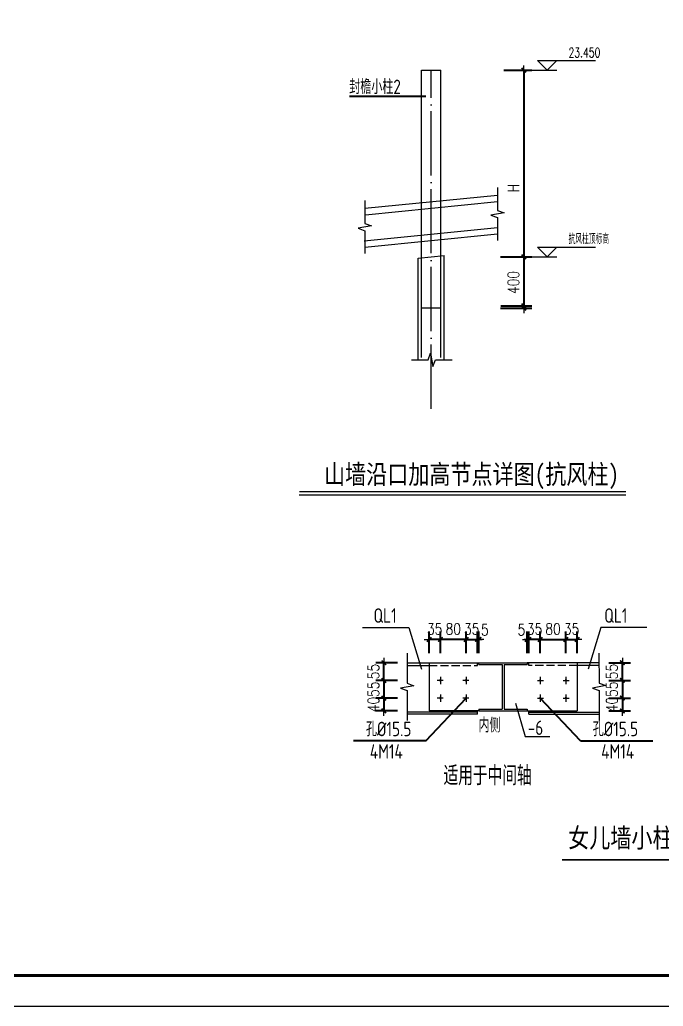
# Model space of a CAD drawing. Extents: x 69728788 to 150676229, y 15322671 to 43663798.
# Drawn here: x 75266592 to 75290581, y 19729393 to 19766204 of the extents above; entities that cross this region are included whole.
import ezdxf

# ---------------------------------------------------------------- set-up
doc = ezdxf.new("R2010")
doc.units = 0
doc.header["$LTSCALE"] = 1000
doc.header["$MEASUREMENT"] = 0
doc.linetypes.add('DASH', pattern=[0.35, 0.25, -0.1])
doc.linetypes.add('DOTE', pattern=[2.42, 2, -0.2, 0.02, -0.2])
doc.layers.get('0').update_dxf_attribs({"linetype": 'CONTINUOUS'})
doc.layers.get('DEFPOINTS').update_dxf_attribs({"linetype": 'CONTINUOUS'})
for name, color, linetype in [('11', 3, 'CONTINUOUS'), ('AXIS', 3, 'CONTINUOUS'), ('DIM_ELEV', 3, 'CONTINUOUS'), ('DIM_SYMB', 3, 'CONTINUOUS'), ('DOTE', 251, 'DOTE'), ('PUB_DIM', 3, 'CONTINUOUS'), ('PUB_TEXT', 7, 'CONTINUOUS'), ('PUB_TITLE', 4, 'CONTINUOUS'), ('梁', 4, 'CONTINUOUS'), ('水平支撑', 4, 'CONTINUOUS')]:
    doc.layers.add(name, color=color, linetype=linetype)
doc.layers.add('次梁箍筋', color=1, linetype='CONTINUOUS', lineweight=40)
doc.styles.add('-宋体', font='')
doc.styles.add('-楷体_GB2312', font='', dxfattribs={"width": 0.8})
doc.styles.add('_TCH_DIM', font='SIMPLEX', dxfattribs={"bigfont": 'GBCBIG'})
doc.styles.add('DIM_FONT', font='SIMPLEX.shx', dxfattribs={"width": 0.8})
doc.styles.add('TSSD_Rein', font='atssdeng.shx', dxfattribs={"width": 0.7, "bigfont": 'atssdchn.shx'})
doc.styles.get('-宋体').set_extended_font_data('SimSun')
doc.styles.get('-楷体_GB2312').set_extended_font_data('SimSun')
doc.dimstyles.new('DIMN0.1', dxfattribs={"dimtxt": 350, "dimasz": 1, "dimexe": 250, "dimexo": 300, "dimgap": 150, "dimtad": 1, "dimdec": 0, "dimlfac": 0.1, "dimzin": 0, "dimdsep": 46, "dimtxsty": 'DIM_FONT', "dimblk": '_DIMX', "dimcen": 0.09, "dimclrt": 7, "dimadec": 0, "dimazin": 0, "dimtfac": 1, "dimtdec": 0, "dimtix": 1, "dimtmove": 2, "dimatfit": 3, "dimldrblk": '_DIMX', "dimfxl": 1, "dimtolj": 1, "dimtzin": 0, "dimarcsym": 0})
doc.dimstyles.new('DIMN0.25', dxfattribs={"dimtxt": 350, "dimasz": 1, "dimexe": 250, "dimexo": 300, "dimgap": 150, "dimtad": 1, "dimdec": 0, "dimlfac": 0.25, "dimzin": 0, "dimdsep": 46, "dimtxsty": 'DIM_FONT', "dimblk": '_DIMX', "dimcen": 0.09, "dimclrt": 7, "dimadec": 0, "dimazin": 0, "dimtfac": 1, "dimtdec": 0, "dimtix": 1, "dimtmove": 2, "dimatfit": 3, "dimldrblk": '_DIMX', "dimfxl": 1, "dimtolj": 1, "dimtzin": 0, "dimarcsym": 0})

# ---------------------------------------------------------------- blocks, each defined once
blk = doc.blocks.new('_DIMX')
blk.add_line((-150, 0), (150, 0))
at = {"const_width": 50}
blk.add_lwpolyline([(-70, -70), (70, 70)], dxfattribs=at)
blk = doc.blocks.new('*D1619')
at = {"layer": 'AXIS', "color": 0, "lineweight": -2}
for p, q in [((76371768, 21132664), (76372638, 21132664)), ((76372388, 21132663), (76372388, 21125337)), ((76371673, 21125336), (76372638, 21125336))]:
    blk.add_line(p, q, dxfattribs=at)
at = {"layer": 'DEFPOINTS', "color": 0}
for p in [(76371468, 21132664, -462000), (76371373, 21125336), (76372388, 21125336)]:
    blk.add_point(p, dxfattribs=at)
at = {"layer": 'AXIS', "color": 0, "lineweight": -2}
for p, rotation in [((76372388, 21132664), 90), ((76372388, 21125336), 270)]:
    blk.add_blockref('_DIMX', p, dxfattribs=dict(at, rotation=rotation))
at = {"layer": 'AXIS', "color": 7, "insert": (76372063, 21129000), "char_height": 350, "attachment_point": 5, "rotation": 90, "style": 'DIM_FONT'}
blk.add_mtext('\\A1;H', dxfattribs=at)
blk = doc.blocks.new('*D1631')
at = {"layer": 'AXIS', "color": 0, "lineweight": -2}
for p, q in [((76371661, 21126863), (76372638, 21126863)), ((76372388, 21126862), (76372388, 21125264)), ((76371661, 21125263), (76372638, 21125263))]:
    blk.add_line(p, q, dxfattribs=at)
at = {"layer": 'DEFPOINTS', "color": 0}
for p in [(76371361, 21126863), (76371361, 21125263), (76372388, 21125263)]:
    blk.add_point(p, dxfattribs=at)
at = {"layer": 'AXIS', "color": 0, "lineweight": -2}
for p, rotation in [((76372388, 21126863), 90), ((76372388, 21125263), 270)]:
    blk.add_blockref('_DIMX', p, dxfattribs=dict(at, rotation=rotation))
at = {"layer": 'AXIS', "color": 7, "insert": (76372063, 21126063), "char_height": 350, "attachment_point": 5, "rotation": 90, "style": 'DIM_FONT'}
blk.add_mtext('\\A1;400', dxfattribs=at)
blk = doc.blocks.new('*D1645')
at = {"layer": 'AXIS', "color": 0, "lineweight": -2}
for p, q in [((76369794, 21114541), (76369794, 21115214)), ((76370593, 21114964), (76369795, 21114964)), ((76370594, 21114541), (76370594, 21115214))]:
    blk.add_line(p, q, dxfattribs=at)
at = {"layer": 'DEFPOINTS', "color": 0}
for p in [(76369794, 21114964), (76369794, 21114241), (76370594, 21114241)]:
    blk.add_point(p, dxfattribs=at)
at = {"layer": 'AXIS', "color": 0, "lineweight": -2, "rotation": 180}
blk.add_blockref('_DIMX', (76369794, 21114964), dxfattribs=at)
at = {"layer": 'AXIS', "color": 0, "lineweight": -2}
blk.add_blockref('_DIMX', (76370594, 21114964), dxfattribs=at)
at = {"layer": 'AXIS', "color": 7, "insert": (76370194, 21115289), "char_height": 350, "attachment_point": 5, "style": 'DIM_FONT'}
blk.add_mtext('\\A1;80', dxfattribs=at)
blk = doc.blocks.new('*D1646')
at = {"layer": 'AXIS', "color": 0, "lineweight": -2}
for p, q in [((76369443, 21114964), (76369442, 21114964)), ((76369444, 21114541), (76369444, 21115214)), ((76369794, 21114964), (76369444, 21114964)), ((76369794, 21114541), (76369794, 21115214)), ((76369795, 21114964), (76369796, 21114964))]:
    blk.add_line(p, q, dxfattribs=at)
at = {"layer": 'DEFPOINTS', "color": 0}
for p in [(76369444, 21114964), (76369444, 21114241), (76369794, 21114241)]:
    blk.add_point(p, dxfattribs=at)
at = {"layer": 'AXIS', "color": 0, "lineweight": -2}
blk.add_blockref('_DIMX', (76369444, 21114964), dxfattribs=at)
at = {"layer": 'AXIS', "color": 0, "lineweight": -2, "rotation": 180}
blk.add_blockref('_DIMX', (76369794, 21114964), dxfattribs=at)
at = {"layer": 'AXIS', "color": 7, "insert": (76369619, 21115289), "char_height": 350, "attachment_point": 5, "style": 'DIM_FONT'}
blk.add_mtext('\\A1;35', dxfattribs=at)
blk = doc.blocks.new('*D1647')
at = {"layer": 'AXIS', "color": 0, "lineweight": -2}
for p, q in [((76370593, 21114964), (76370592, 21114964)), ((76370594, 21114541), (76370594, 21115214)), ((76370594, 21114964), (76370944, 21114964)), ((76370944, 21114541), (76370944, 21115214)), ((76370945, 21114964), (76370946, 21114964))]:
    blk.add_line(p, q, dxfattribs=at)
at = {"layer": 'DEFPOINTS', "color": 0}
for p in [(76370944, 21114964), (76370594, 21114241), (76370944, 21114241)]:
    blk.add_point(p, dxfattribs=at)
at = {"layer": 'AXIS', "color": 0, "lineweight": -2}
blk.add_blockref('_DIMX', (76370594, 21114964), dxfattribs=at)
at = {"layer": 'AXIS', "color": 0, "lineweight": -2, "rotation": 180}
blk.add_blockref('_DIMX', (76370944, 21114964), dxfattribs=at)
at = {"layer": 'AXIS', "color": 7, "insert": (76370769, 21115289), "char_height": 350, "attachment_point": 5, "style": 'DIM_FONT'}
blk.add_mtext('\\A1;35', dxfattribs=at)
blk = doc.blocks.new('*D1648')
at = {"layer": 'AXIS', "color": 0, "lineweight": -2}
for p, q in [((76370943, 21114964), (76370942, 21114964)), ((76370944, 21114541), (76370944, 21115214)), ((76370944, 21114964), (76370994, 21114964)), ((76370994, 21114541), (76370994, 21115214)), ((76370995, 21114964), (76370996, 21114964))]:
    blk.add_line(p, q, dxfattribs=at)
at = {"layer": 'DEFPOINTS', "color": 0}
for p in [(76370994, 21114964), (76370944, 21114241), (76370994, 21114241)]:
    blk.add_point(p, dxfattribs=at)
at = {"layer": 'AXIS', "color": 0, "lineweight": -2}
blk.add_blockref('_DIMX', (76370944, 21114964), dxfattribs=at)
at = {"layer": 'AXIS', "color": 0, "lineweight": -2, "rotation": 180}
blk.add_blockref('_DIMX', (76370994, 21114964), dxfattribs=at)
at = {"layer": 'AXIS', "color": 7, "insert": (76371177, 21115264), "char_height": 350, "attachment_point": 5, "style": 'DIM_FONT'}
blk.add_mtext('\\A1;5', dxfattribs=at)
blk = doc.blocks.new('*D1649')
at = {"layer": 'AXIS', "color": 0, "lineweight": -2}
for p, q in [((76368464, 21113691), (76367789, 21113691)), ((76368039, 21113692), (76368039, 21113693)), ((76368039, 21113691), (76368039, 21113141)), ((76368464, 21113141), (76367789, 21113141)), ((76368039, 21113140), (76368039, 21113139))]:
    blk.add_line(p, q, dxfattribs=at)
at = {"layer": 'DEFPOINTS', "color": 0}
for p in [(76368764, 21113691), (76368039, 21113141), (76368764, 21113141)]:
    blk.add_point(p, dxfattribs=at)
at = {"layer": 'AXIS', "color": 0, "lineweight": -2}
for p, rotation in [((76368039, 21113691), 270), ((76368039, 21113141), 90)]:
    blk.add_blockref('_DIMX', p, dxfattribs=dict(at, rotation=rotation))
at = {"layer": 'AXIS', "color": 7, "insert": (76367714, 21113416), "char_height": 350, "attachment_point": 5, "rotation": 90, "style": 'DIM_FONT'}
blk.add_mtext('\\A1;55', dxfattribs=at)
blk = doc.blocks.new('*D1650')
at = {"layer": 'AXIS', "color": 0, "lineweight": -2}
for p, q in [((76368466, 21114241), (76367789, 21114241)), ((76368039, 21114242), (76368039, 21114243)), ((76368039, 21113691), (76368039, 21114241)), ((76368464, 21113691), (76367789, 21113691)), ((76368039, 21113690), (76368039, 21113689))]:
    blk.add_line(p, q, dxfattribs=at)
at = {"layer": 'DEFPOINTS', "color": 0}
for p in [(76368039, 21114241), (76368766, 21114241), (76368764, 21113691)]:
    blk.add_point(p, dxfattribs=at)
at = {"layer": 'AXIS', "color": 0, "lineweight": -2}
for p, rotation in [((76368039, 21114241), 270), ((76368039, 21113691), 90)]:
    blk.add_blockref('_DIMX', p, dxfattribs=dict(at, rotation=rotation))
at = {"layer": 'AXIS', "color": 7, "insert": (76367714, 21113966), "char_height": 350, "attachment_point": 5, "rotation": 90, "style": 'DIM_FONT'}
blk.add_mtext('\\A1;55', dxfattribs=at)
blk = doc.blocks.new('*D1651')
at = {"layer": 'AXIS', "color": 0, "lineweight": -2}
for p, q in [((76368464, 21113141), (76367789, 21113141)), ((76368039, 21113142), (76368039, 21113143)), ((76368039, 21113141), (76368039, 21112741)), ((76368464, 21112741), (76367789, 21112741)), ((76368039, 21112740), (76368039, 21112739))]:
    blk.add_line(p, q, dxfattribs=at)
at = {"layer": 'DEFPOINTS', "color": 0}
for p in [(76368764, 21113141), (76368039, 21112741), (76368764, 21112741)]:
    blk.add_point(p, dxfattribs=at)
at = {"layer": 'AXIS', "color": 0, "lineweight": -2}
for p, rotation in [((76368039, 21113141), 270), ((76368039, 21112741), 90)]:
    blk.add_blockref('_DIMX', p, dxfattribs=dict(at, rotation=rotation))
at = {"layer": 'AXIS', "color": 7, "insert": (76367714, 21112941), "char_height": 350, "attachment_point": 5, "rotation": 90, "style": 'DIM_FONT'}
blk.add_mtext('\\A1;40', dxfattribs=at)
blk = doc.blocks.new('*D1652')
at = {"layer": 'AXIS', "color": 0, "lineweight": -2}
for p, q in [((76372493, 21114964), (76372492, 21114964)), ((76372494, 21114541), (76372494, 21115214)), ((76372544, 21114964), (76372494, 21114964)), ((76372544, 21114541), (76372544, 21115214)), ((76372545, 21114964), (76372546, 21114964))]:
    blk.add_line(p, q, dxfattribs=at)
at = {"layer": 'DEFPOINTS', "color": 0}
for p in [(76372494, 21114964), (76372494, 21114241), (76372544, 21114241)]:
    blk.add_point(p, dxfattribs=at)
at = {"layer": 'AXIS', "color": 0, "lineweight": -2}
blk.add_blockref('_DIMX', (76372494, 21114964), dxfattribs=at)
at = {"layer": 'AXIS', "color": 0, "lineweight": -2, "rotation": 180}
blk.add_blockref('_DIMX', (76372544, 21114964), dxfattribs=at)
at = {"layer": 'AXIS', "color": 7, "insert": (76372312, 21115264), "char_height": 350, "attachment_point": 5, "style": 'DIM_FONT'}
blk.add_mtext('\\A1;5', dxfattribs=at)
blk = doc.blocks.new('*D1653')
at = {"layer": 'AXIS', "color": 0, "lineweight": -2}
for p, q in [((76372543, 21114964), (76372542, 21114964)), ((76372544, 21114541), (76372544, 21115214)), ((76372894, 21114964), (76372544, 21114964)), ((76372894, 21114541), (76372894, 21115214)), ((76372895, 21114964), (76372896, 21114964))]:
    blk.add_line(p, q, dxfattribs=at)
at = {"layer": 'DEFPOINTS', "color": 0}
for p in [(76372544, 21114964), (76372544, 21114241), (76372894, 21114241)]:
    blk.add_point(p, dxfattribs=at)
at = {"layer": 'AXIS', "color": 0, "lineweight": -2}
blk.add_blockref('_DIMX', (76372544, 21114964), dxfattribs=at)
at = {"layer": 'AXIS', "color": 0, "lineweight": -2, "rotation": 180}
blk.add_blockref('_DIMX', (76372894, 21114964), dxfattribs=at)
at = {"layer": 'AXIS', "color": 7, "insert": (76372719, 21115289), "char_height": 350, "attachment_point": 5, "style": 'DIM_FONT'}
blk.add_mtext('\\A1;35', dxfattribs=at)
blk = doc.blocks.new('*D1654')
at = {"layer": 'AXIS', "color": 0, "lineweight": -2}
for p, q in [((76373693, 21114964), (76373692, 21114964)), ((76373694, 21114541), (76373694, 21115214)), ((76373694, 21114964), (76374044, 21114964)), ((76374044, 21114541), (76374044, 21115214)), ((76374045, 21114964), (76374046, 21114964))]:
    blk.add_line(p, q, dxfattribs=at)
at = {"layer": 'DEFPOINTS', "color": 0}
for p in [(76374044, 21114964), (76373694, 21114241), (76374044, 21114241)]:
    blk.add_point(p, dxfattribs=at)
at = {"layer": 'AXIS', "color": 0, "lineweight": -2}
blk.add_blockref('_DIMX', (76373694, 21114964), dxfattribs=at)
at = {"layer": 'AXIS', "color": 0, "lineweight": -2, "rotation": 180}
blk.add_blockref('_DIMX', (76374044, 21114964), dxfattribs=at)
at = {"layer": 'AXIS', "color": 7, "insert": (76373869, 21115289), "char_height": 350, "attachment_point": 5, "style": 'DIM_FONT'}
blk.add_mtext('\\A1;35', dxfattribs=at)
blk = doc.blocks.new('*D1655')
at = {"layer": 'AXIS', "color": 0, "lineweight": -2}
for p, q in [((76372894, 21114541), (76372894, 21115214)), ((76372895, 21114964), (76373693, 21114964)), ((76373694, 21114541), (76373694, 21115214))]:
    blk.add_line(p, q, dxfattribs=at)
at = {"layer": 'DEFPOINTS', "color": 0}
for p in [(76373694, 21114964), (76372894, 21114241), (76373694, 21114241)]:
    blk.add_point(p, dxfattribs=at)
at = {"layer": 'AXIS', "color": 0, "lineweight": -2, "rotation": 180}
blk.add_blockref('_DIMX', (76372894, 21114964), dxfattribs=at)
at = {"layer": 'AXIS', "color": 0, "lineweight": -2}
blk.add_blockref('_DIMX', (76373694, 21114964), dxfattribs=at)
at = {"layer": 'AXIS', "color": 7, "insert": (76373294, 21115289), "char_height": 350, "attachment_point": 5, "style": 'DIM_FONT'}
blk.add_mtext('\\A1;80', dxfattribs=at)
blk = doc.blocks.new('*D1656')
at = {"layer": 'AXIS', "color": 0, "lineweight": -2}
for p, q in [((76375024, 21113141), (76375699, 21113141)), ((76375449, 21113142), (76375449, 21113143)), ((76375449, 21113141), (76375449, 21112741)), ((76375024, 21112741), (76375699, 21112741)), ((76375449, 21112740), (76375449, 21112739))]:
    blk.add_line(p, q, dxfattribs=at)
at = {"layer": 'DEFPOINTS', "color": 0}
for p in [(76374724, 21113141), (76374724, 21112741), (76375449, 21112741)]:
    blk.add_point(p, dxfattribs=at)
at = {"layer": 'AXIS', "color": 0, "lineweight": -2}
for p, rotation in [((76375449, 21113141), 270), ((76375449, 21112741), 90)]:
    blk.add_blockref('_DIMX', p, dxfattribs=dict(at, rotation=rotation))
at = {"layer": 'AXIS', "color": 7, "insert": (76375124, 21112941), "char_height": 350, "attachment_point": 5, "rotation": 90, "style": 'DIM_FONT'}
blk.add_mtext('\\A1;40', dxfattribs=at)
blk = doc.blocks.new('*D1657')
at = {"layer": 'AXIS', "color": 0, "lineweight": -2}
for p, q in [((76375023, 21114241), (76375699, 21114241)), ((76375449, 21114242), (76375449, 21114243)), ((76375449, 21113691), (76375449, 21114241)), ((76375024, 21113691), (76375699, 21113691)), ((76375449, 21113690), (76375449, 21113689))]:
    blk.add_line(p, q, dxfattribs=at)
at = {"layer": 'DEFPOINTS', "color": 0}
for p in [(76374723, 21114241), (76375449, 21114241), (76374724, 21113691)]:
    blk.add_point(p, dxfattribs=at)
at = {"layer": 'AXIS', "color": 0, "lineweight": -2}
for p, rotation in [((76375449, 21114241), 270), ((76375449, 21113691), 90)]:
    blk.add_blockref('_DIMX', p, dxfattribs=dict(at, rotation=rotation))
at = {"layer": 'AXIS', "color": 7, "insert": (76375124, 21113966), "char_height": 350, "attachment_point": 5, "rotation": 90, "style": 'DIM_FONT'}
blk.add_mtext('\\A1;55', dxfattribs=at)
blk = doc.blocks.new('*D1658')
at = {"layer": 'AXIS', "color": 0, "lineweight": -2}
for p, q in [((76375024, 21113691), (76375699, 21113691)), ((76375449, 21113692), (76375449, 21113693)), ((76375449, 21113691), (76375449, 21113141)), ((76375024, 21113141), (76375699, 21113141)), ((76375449, 21113140), (76375449, 21113139))]:
    blk.add_line(p, q, dxfattribs=at)
at = {"layer": 'DEFPOINTS', "color": 0}
for p in [(76374724, 21113691), (76374724, 21113141), (76375449, 21113141)]:
    blk.add_point(p, dxfattribs=at)
at = {"layer": 'AXIS', "color": 0, "lineweight": -2}
for p, rotation in [((76375449, 21113691), 270), ((76375449, 21113141), 90)]:
    blk.add_blockref('_DIMX', p, dxfattribs=dict(at, rotation=rotation))
at = {"layer": 'AXIS', "color": 7, "insert": (76375124, 21113416), "char_height": 350, "attachment_point": 5, "rotation": 90, "style": 'DIM_FONT'}
blk.add_mtext('\\A1;55', dxfattribs=at)
blk = doc.blocks.new('11')
blk.add_line((76366973.1, 21131861.1, -231000), (76369339, 21131861.1, -231000))
at = {"color": 7}
for p, q in [((76369345.5, 21111809), (76370594, 21113138.8)), ((76374142.6, 21111809), (76372894, 21113138.8)), ((76369345.5, 21111809), (76367093, 21111809)), ((76374142.6, 21111809), (76376395.1, 21111809))]:
    blk.add_line(p, q, dxfattribs=at)
at = {"layer": '11'}
for p, q in [((76367447.2, 21128370.6), (76371569.7, 21128778.3)), ((76367466.9, 21128171.6), (76371569.7, 21128577.3)), ((76367427.5, 21127363.8), (76371569.7, 21127773.4)), ((76367447.2, 21127164.7), (76371569.7, 21127572.4))]:
    blk.add_line(p, q, dxfattribs=at)
at = {"layer": 'AXIS'}
for p, q in [((76368765.5, 21114240.8), (76370994, 21114240.8)), ((76368765.5, 21114157.2), (76369444, 21114157.2)), ((76369444, 21114240.8), (76369444, 21112740.8)), ((76374722.6, 21114240.8), (76372494, 21114240.8)), ((76374044, 21114240.8), (76374044, 21112740.8)), ((76374722.6, 21114157.2), (76374044, 21114157.2)), ((76372130.8, 21112983.6), (76372429.4, 21111942.3)), ((76370944, 21112640.8), (76368759.9, 21112640.8)), ((76370944, 21112704.9), (76368760.2, 21112704.9)), ((76370994, 21112740.8), (76369444, 21112740.8)), ((76372494, 21112740.8), (76374044, 21112740.8)), ((76372544, 21112704.9), (76374727.8, 21112704.9)), ((76372544, 21112640.8), (76374728.2, 21112640.8)), ((76372429.4, 21111942.3), (76373199.6, 21111942.3))]:
    blk.add_line(p, q, dxfattribs=at)
at = {"layer": 'AXIS', "linetype": 'DASH'}
for p, q in [((76369444, 21114157.2), (76370944, 21114157.2)), ((76370944, 21114157.2), (76370944, 21114240.8)), ((76372544, 21114157.2), (76372544, 21114240.8)), ((76374044, 21114157.2), (76372544, 21114157.2)), ((76370944, 21112640.8), (76370944, 21112740.8)), ((76372544, 21112640.8), (76372544, 21112740.8))]:
    blk.add_line(p, q, dxfattribs=at)
at = {"layer": 'AXIS', "color": 7, "linetype": 'Continuous', "const_width": 46.7}
blk.add_lwpolyline([(76365411.3, 21119557.7), (76375558.9, 21119557.7)], dxfattribs=at)
at = {"layer": 'AXIS', "color": 7, "linetype": 'Continuous'}
blk.add_lwpolyline([(76365411.3, 21119457.7), (76375558.9, 21119457.7)], dxfattribs=at)
at = {"layer": 'DIM_ELEV'}
for p, q in [((76372815.8, 21132964.1, 231000), (76374615.8, 21132964.1, 231000)), ((76373115.8, 21132664.1, 231000), (76372815.8, 21132964.1, 231000)), ((76373115.8, 21132664.1, 231000), (76373415.8, 21132964.1, 231000)), ((76372638.2, 21132664.1, -231000), (76373413.8, 21132664.1, -231000)), ((76372815.8, 21127163.5, 231000), (76374615.8, 21127163.5, 231000)), ((76373115.8, 21126863.5, 231000), (76372815.8, 21127163.5, 231000)), ((76373115.8, 21126863.5, 231000), (76373415.8, 21127163.5, 231000)), ((76372638.2, 21126863.5), (76373413.8, 21126863.5))]:
    blk.add_line(p, q, dxfattribs=at)
at = {"layer": 'DIM_SYMB', "elevation": 231000}
for points in [[(76371569.7, 21129017.7), (76371569.7, 21128306.5), (76371779.7, 21128230.1), (76371359.7, 21128156), (76371569.7, 21128081.5), (76371569.7, 21127370.4)], [(76367447.2, 21128610), (76367447.2, 21127898.8), (76367657.2, 21127822.4), (76367237.2, 21127748.3), (76367447.2, 21127673.8), (76367447.2, 21126962.6)], [(76368896.6, 21123658.4), (76369414.5, 21123658.4), (76369490.9, 21123868.4), (76369564.9, 21123448.4), (76369639.5, 21123658.4), (76370157.3, 21123658.4)]]:
    blk.add_lwpolyline(points, dxfattribs=at)
at = {"layer": 'DOTE'}
blk.add_line((76369508.5, 21122130.8), (76369508.5, 21132664.1, -231000), dxfattribs=at)
at = {"layer": 'PUB_DIM'}
for p, q in [((76367378.8, 21115335.3), (76368809.6, 21115335.3)), ((76368809.6, 21115335.3), (76369203.4, 21114037.3)), ((76374780.4, 21115335.3), (76374386.7, 21114037.3)), ((76376211.3, 21115335.3), (76374780.4, 21115335.3))]:
    blk.add_line(p, q, dxfattribs=at)
for points in [[(76368766.6, 21114540.8), (76368763.3, 21113603.3), (76368973, 21113526.1), (76368552.8, 21113453.6), (76368762.5, 21113378.3), (76368759.2, 21112440.8)], [(76374721.5, 21114540.8), (76374724.8, 21113603.3), (76374935.1, 21113527.6), (76374515.3, 21113452.1), (76374725.6, 21113378.3), (76374728.9, 21112440.8)]]:
    blk.add_lwpolyline(points, dxfattribs=at)
at = {"layer": '梁'}
for p in [(76369208.5, 21132664.1, -231000), (76369808.5, 21123735.8)]:
    blk.add_line(p, (76369808.5, 21132664.1, -231000), dxfattribs=at)
at = {"layer": '水平支撑'}
for p, q in [((76369208.5, 21123735.8), (76369208.5, 21132664.1, -231000)), ((76369108.5, 21126823.9), (76369908.5, 21126903)), ((76369108.5, 21123658.4), (76369108.5, 21126823.9)), ((76369908.5, 21123658.4), (76369908.5, 21126903)), ((76369808.5, 21125263.5), (76369208.5, 21125263.5)), ((76370994, 21114180.8), (76370994, 21114240.8)), ((76370994, 21114240.8), (76372494, 21114240.8)), ((76370994, 21114180.8), (76371714, 21114180.8)), ((76371714, 21114180.8), (76371714, 21112800.8)), ((76371774, 21114180.8), (76371774, 21112800.8)), ((76371774, 21114180.8), (76372494, 21114180.8)), ((76372494, 21114240.8), (76372494, 21114180.8)), ((76369794, 21113801.3), (76369794, 21113569.6)), ((76370594, 21113801.3), (76370594, 21113569.6)), ((76372894, 21113801.3), (76372894, 21113569.6)), ((76373694, 21113801.3), (76373694, 21113569.6)), ((76369877.3, 21113690.8), (76369689.9, 21113690.8)), ((76370677.3, 21113690.8), (76370489.9, 21113690.8)), ((76372810.8, 21113690.8), (76372998.1, 21113690.8)), ((76373610.8, 21113690.8), (76373798.1, 21113690.8)), ((76369877.3, 21113140.8), (76369689.9, 21113140.8)), ((76369794, 21113251.3), (76369794, 21113019.6)), ((76370677.3, 21113140.8), (76370489.9, 21113140.8)), ((76370594, 21113251.3), (76370594, 21113019.6)), ((76372810.8, 21113140.8), (76372998.1, 21113140.8)), ((76372894, 21113251.3), (76372894, 21113019.6)), ((76373610.8, 21113140.8), (76373798.1, 21113140.8)), ((76373694, 21113251.3), (76373694, 21113019.6)), ((76370994, 21112800.8), (76371714, 21112800.8)), ((76370994, 21112800.8), (76370994, 21112740.8)), ((76370994, 21112740.8), (76372494, 21112740.8)), ((76371774, 21112800.8), (76372494, 21112800.8)), ((76372494, 21112800.8), (76372494, 21112740.8))]:
    blk.add_line(p, q, dxfattribs=at)
at = {"layer": '水平支撑', "const_width": 39.8}
for points in [[(76369794, 21113710.9, -1), (76369794, 21113670.7, -1)], [(76370594, 21113710.9, -1), (76370594, 21113670.7, -1)], [(76372894, 21113710.9, 1), (76372894, 21113670.7, 1)], [(76373694, 21113710.9, 1), (76373694, 21113670.7, 1)], [(76369794, 21113160.9, -1), (76369794, 21113120.7, -1)], [(76370594, 21113160.9, -1), (76370594, 21113120.7, -1)], [(76372894, 21113160.9, 1), (76372894, 21113120.7, 1)], [(76373694, 21113160.9, 1), (76373694, 21113120.7, 1)]]:
    blk.add_lwpolyline(points, format="xyb", close=True, dxfattribs=at)
at = {"layer": '水平支撑', "const_width": 50}
blk.add_lwpolyline([(76373572.2, 21108111), (76383659.5, 21108111)], dxfattribs=at)
at = {"layer": 'PUB_TEXT'}
for s, height, style, width, p in [('23.450', 297.5, '_TCH_DIM', 0.705882, (76373775.8, 21133064.1, 231000)), ('封檐小柱2', 450, 'TSSD_Rein', 0.8, (76366964.7, 21131922, -231000)), ('抗风柱顶标高', 297.5, '_TCH_DIM', 0.705882, (76373775.8, 21127263.5, 231000)), ('山墙沿口加高节点详图(抗风柱)', 600, '-楷体_GB2312', 0.8, (76366179.3, 21119799.8)), ('QL1', 450, 'TSSD_Rein', 0.8, (76367716.2, 21115482.2)), ('QL1', 450, 'TSSD_Rein', 0.8, (76374884.2, 21115482.2)), ('内侧', 450, 'TSSD_Rein', 0.8, (76370977, 21112073.5)), ('孔%%c15.5', 450, 'TSSD_Rein', 0.8, (76367481.3, 21111955)), ('-6', 450, 'TSSD_Rein', 0.8, (76372507.6, 21111994.7)), ('孔%%c15.5', 450, 'TSSD_Rein', 0.8, (76374525.9, 21111955)), ('4M14', 450, 'TSSD_Rein', 0.8, (76367603.5, 21111257.7)), ('4M14', 450, 'TSSD_Rein', 0.8, (76374790.7, 21111257.7)), ('适用于中间轴', 600, 'TSSD_Rein', 0.8, (76369893.4, 21110428.8)), ('女儿墙小柱与墙梁连接节点详图', 600, '-宋体', 0.8, (76373764.8, 21108495.8))]:
    blk.add_text(s, height=height, dxfattribs=dict(at, style=style, width=width)).set_placement(p)
at = {"layer": 'AXIS'}
dim = blk.add_linear_dim(base=(76372388.2, 21125335.8, 231000), p1=(76371468.5, 21132664.1, -231000), p2=(76371373.3, 21125335.8, 231000), angle=90, text='H', dimstyle='DIMN0.25', dxfattribs=at)
dim.commit()
dim.dimension.update_dxf_attribs({"geometry": '*D1619', "text_midpoint": (76372063.2, 21129000, 231000)})
for base, p1, p2, angle, dimstyle, picture, middle in [((76372388.2, 21125263.5), (76371361.1, 21126863.5), (76371361.1, 21125263.5), 90, 'DIMN0.25', '*D1631', (76372063.2, 21126063.5)), ((76372544, 21114963.9), (76372894, 21114240.8), (76372544, 21114240.8), 180, 'DIMN0.1', '*D1653', (76372719, 21115288.9)), ((76373694, 21114963.9), (76372894, 21114240.8), (76373694, 21114240.8), 180, 'DIMN0.1', '*D1655', (76373294, 21115288.9)), ((76374044, 21114963.9), (76373694, 21114240.8), (76374044, 21114240.8), 180, 'DIMN0.1', '*D1654', (76373869, 21115288.9)), ((76368039.1, 21114240.8), (76368763.6, 21113690.6), (76368765.5, 21114240.8), 90, 'DIMN0.1', '*D1650', (76367714.1, 21113965.7)), ((76375449, 21114240.8), (76374724.5, 21113690.6), (76374722.6, 21114240.8), 90, 'DIMN0.1', '*D1657', (76375124, 21113965.7)), ((76368039.1, 21113140.6), (76368763.6, 21113690.6), (76368763.6, 21113140.6), 90, 'DIMN0.1', '*D1649', (76367714.1, 21113415.6)), ((76375449, 21113140.6), (76374724.5, 21113690.6), (76374724.5, 21113140.6), 90, 'DIMN0.1', '*D1658', (76375124, 21113415.6)), ((76368039.1, 21112740.8), (76368763.6, 21113140.6), (76368763.6, 21112740.8), 90, 'DIMN0.1', '*D1651', (76367714.1, 21112940.7)), ((76375449, 21112740.8), (76374724.5, 21113140.6), (76374724.5, 21112740.8), 90, 'DIMN0.1', '*D1656', (76375124, 21112940.7))]:
    dim = blk.add_linear_dim(base=base, p1=p1, p2=p2, angle=angle, dimstyle=dimstyle, dxfattribs=at)
    dim.commit()
    dim.dimension.update_dxf_attribs({"geometry": picture, "text_midpoint": middle})
for base, p1, p2, picture, middle in [((76369444, 21114963.9), (76369794, 21114240.8), (76369444, 21114240.8), '*D1646', (76369619, 21115288.9)), ((76369794, 21114963.9), (76370594, 21114240.8), (76369794, 21114240.8), '*D1645', (76370194, 21115288.9)), ((76370944, 21114963.9), (76370594, 21114240.8), (76370944, 21114240.8), '*D1647', (76370769, 21115288.9))]:
    dim = blk.add_linear_dim(base=base, p1=p1, p2=p2, dimstyle='DIMN0.1', dxfattribs=at)
    dim.commit()
    dim.dimension.update_dxf_attribs({"geometry": picture, "text_midpoint": middle})
dim = blk.add_linear_dim(base=(76370994, 21114963.9), p1=(76370944, 21114240.8), p2=(76370994, 21114240.8), dimstyle='DIMN0.1', dxfattribs=at)
dim.commit()
dim.dimension.update_dxf_attribs({"geometry": '*D1648', "text_midpoint": (76371176.6, 21115263.9), "dimtype": 160})
dim = blk.add_linear_dim(base=(76372494, 21114963.9), p1=(76372544, 21114240.8), p2=(76372494, 21114240.8), angle=180, dimstyle='DIMN0.1', dxfattribs=at)
dim.commit()
dim.dimension.update_dxf_attribs({"geometry": '*D1652', "text_midpoint": (76372311.5, 21115263.9), "dimtype": 160})

msp = doc.modelspace()

# ---------------------------------------------------------------- linework, layer by layer
at = {"layer": 'PUB_TITLE'}
msp.add_lwpolyline([(75107584.3, 19729392.8), (75325164.3, 19729392.8), (75325164.3, 19797702.8), (75107584.3, 19797702.8)], close=True, dxfattribs=at)
at = {"layer": 'PUB_TITLE', "const_width": 115}
msp.add_lwpolyline([(75110459.3, 19730542.8), (75324014.3, 19730542.8), (75324014.3, 19796552.8), (75110459.3, 19796552.8)], close=True, dxfattribs=at)

# ---------------------------------------------------------------- block references
at = {"layer": '次梁箍筋', "xscale": 1.200000002980232, "yscale": 1.199999999254942, "zscale": 1.200000000011642}
msp.add_blockref('11', (-16361481.5, -5594877), dxfattribs=at)

doc.saveas('drawing.dxf')
